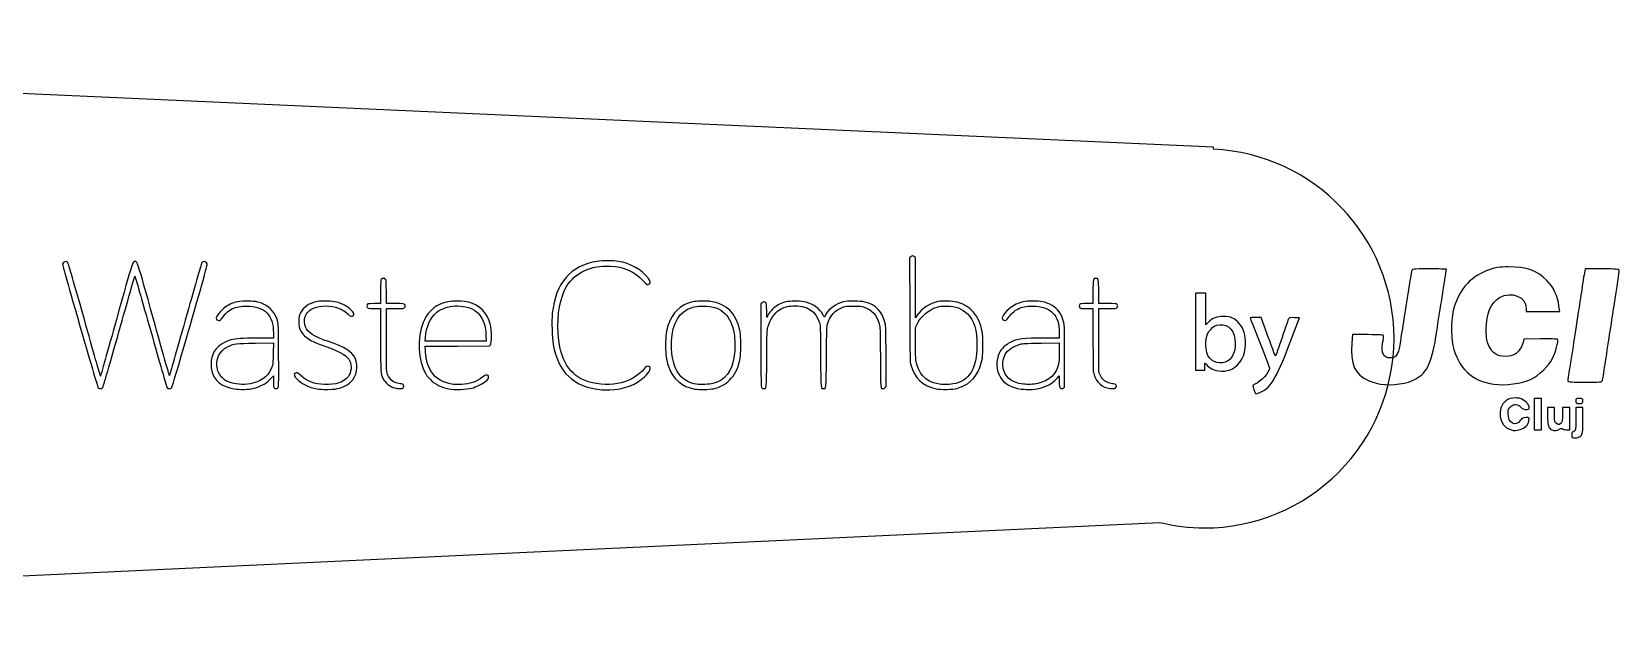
# Model space of a CAD drawing. Extents: x 32 to 185, y 14 to 43.
# Drawn here: x 111 to 185.5, y 14 to 42.6 of the extents above; entities that cross this region are included whole.
import ezdxf

# ---------------------------------------------------------------- set-up
doc = ezdxf.new("R2010")
doc.units = 0
doc.layers.get('0').update_dxf_attribs({"linetype": 'CONTINUOUS'})

msp = doc.modelspace()

# ---------------------------------------------------------------- linework, layer by layer
at = {"color": 1}
msp.add_lwpolyline([(166.447721, 37.082126), (166.446618, 37.179691), (46.043562, 42.596484), (46.043562, 42.596484)], dxfattribs=at)
at = {"color": 7}
for points in [[(152.325586, 32.078193), (152.325586, 32.078193)], [(115.811433, 31.810302), (115.811433, 31.810302)], [(138.01659, 31.850542), (138.01659, 31.850542)], [(152.235738, 32.036853), (152.180064, 31.993307), (152.18668, 29.558036)], [(152.536703, 29.292352), (152.451813, 29.165573), (152.451813, 30.580542), (152.451813, 31.996064), (152.406615, 32.037954)], [(176.573547, 31.46359), (176.573547, 31.46359)], [(180.300864, 31.557846), (180.300864, 31.557846)], [(183.89534, 31.46359), (183.844627, 31.190737)], [(184.696255, 31.46359), (183.89534, 31.46359), (183.89534, 31.46359)], [(127.485069, 31.02041), (127.485069, 31.02041)], [(160.922891, 31.02041), (160.922891, 31.02041)], [(121.06286, 29.9494), (121.06286, 29.9494)], [(124.841993, 29.955465), (124.841993, 29.955465)], [(127.340651, 30.39368), (127.340651, 29.83585), (127.043547, 29.83585)], [(128.02526, 29.83585), (127.610746, 29.83585), (127.610746, 30.382103)], [(130.993004, 29.957118), (130.993004, 29.957118)], [(142.617032, 29.957118), (142.617032, 29.957118)], [(145.251842, 29.875536), (145.197271, 29.832543), (145.197271, 27.884549)], [(149.564547, 29.952157), (149.564547, 29.952157)], [(157.960658, 29.948849), (157.960658, 29.948849)], [(160.787842, 30.382103), (160.787842, 29.83585), (160.490738, 29.83585)], [(161.470797, 29.83585), (161.057937, 29.83585), (161.057937, 30.382103)], [(165.606566, 30.324778), (165.606566, 28.52065), (165.606566, 26.716522), (165.819887, 26.716522), (166.033758, 26.716522), (166.035411, 26.894564)], [(166.2118, 28.971545), (166.081162, 28.839803), (166.081162, 29.582291), (166.081162, 30.324778), (165.843591, 30.324778), (165.606566, 30.324778), (165.606566, 30.324778)], [(127.051263, 29.607095), (127.340651, 29.607095), (127.340651, 28.146925)], [(127.611299, 28.156848), (127.610746, 29.607095), (128.01644, 29.607095)], [(130.846381, 29.725056), (130.846381, 29.725056)], [(142.484187, 29.718993), (142.484187, 29.718993)], [(145.535715, 29.30558), (145.468467, 29.181007), (145.467917, 29.501812)], [(153.896548, 29.71844), (153.896548, 29.71844)], [(160.500108, 29.607095), (160.787842, 29.607095), (160.787842, 28.165117)], [(161.118019, 26.499896), (161.06841, 26.623919), (161.062348, 28.115508), (161.056286, 29.607095), (161.471901, 29.607095)], [(168.971736, 28.397731), (168.681245, 29.185416), (168.426034, 29.185416), (168.426034, 29.185416)], [(170.048259, 28.022352), (170.487577, 29.161715), (170.247248, 29.176046)], [(181.129892, 29.624184), (181.129892, 29.469842), (181.914823, 29.469842), (182.699753, 29.469842), (182.667783, 29.718993)], [(122.309159, 28.44789), (122.31026, 28.214173), (121.587618, 28.213623)], [(132.281744, 28.365207), (132.293871, 28.068654), (130.86402, 28.068654), (129.434167, 28.068654), (129.446844, 28.251105)], [(152.451813, 28.041092), (152.451813, 28.717435), (152.535599, 28.878389)], [(159.208061, 28.464425), (159.208061, 28.214173), (158.489825, 28.214173)], [(166.725535, 28.839803), (166.725535, 28.839803)], [(173.70502, 28.378438), (172.97356, 28.378438), (172.939383, 27.969986)], [(121.47572, 27.980459), (122.314671, 27.989279), (122.314671, 27.989279)], [(122.314671, 27.989279), (122.304198, 27.514683)], [(129.446294, 27.595158), (129.433616, 27.839348), (130.94615, 27.84486), (132.458133, 27.850372), (132.495617, 27.897226)], [(158.371314, 27.980459), (159.208061, 27.989279), (159.208061, 27.989279)], [(159.208061, 27.989279), (159.207508, 27.566496)], [(181.793004, 28.177795), (181.015239, 28.164564), (180.983269, 28.010225)], [(159.410908, 25.87702), (159.457209, 25.908993), (159.457209, 27.316244)], [(122.138282, 26.271141), (122.309709, 26.442018), (122.309709, 26.181293)], [(159.12152, 26.35327), (159.197588, 26.44698), (159.203099, 26.182947)], [(166.366142, 26.768888), (166.366692, 26.768888)], [(153.429118, 25.832923), (153.429118, 25.832373)], [(154.206883, 26.063332), (154.206883, 26.062782)], [(161.452608, 25.877574), (161.453158, 25.877574)], [(180.637104, 25.410143), (180.637104, 25.410143)], [(181.509678, 25.387543), (181.509678, 24.651671), (181.509678, 23.915799), (181.675594, 23.915799), (181.84151, 23.915799), (181.84151, 24.651671), (181.84151, 25.387543), (181.675594, 25.387543), (181.509678, 25.387543), (181.509678, 25.387543)], [(183.621937, 25.387543), (183.621937, 25.387543)], [(182.126489, 24.960351), (182.126489, 24.58387)], [(182.458871, 24.60592), (182.458871, 24.960351), (182.292955, 24.960351), (182.126489, 24.960351), (182.126489, 24.960351)], [(183.004576, 23.915799), (183.171042, 23.915799), (183.171042, 24.43835), (183.171042, 24.960351), (183.004576, 24.960351), (182.83866, 24.960351), (182.83866, 24.631275)], [(183.455468, 24.960351), (183.455468, 24.410238)], [(183.787852, 24.343541), (183.787852, 24.960351), (183.621937, 24.960351), (183.455468, 24.960351), (183.455468, 24.960351)], [(182.327683, 23.918003), (182.327683, 23.917453)]]:
    msp.add_lwpolyline(points, dxfattribs=at)
at = {"color": 1}
for points in [[(174.921553, 28.205354), (174.915443, 32.950307), (171.187276, 36.855753), (166.447721, 37.082126)], [(172.315283, 21.912805), (173.984162, 23.581683), (174.921675, 25.845203), (174.921553, 28.205354)], [(166.022734, 19.306534), (168.382885, 19.306413), (170.646405, 20.243926), (172.315283, 21.912805)], [(46.043562, 14.034714), (46.043562, 14.034714), (163.926464, 19.567813), (163.926464, 19.567813)], [(163.926464, 19.567813), (164.612367, 19.397792), (165.316081, 19.310081), (166.022734, 19.306534)]]:
    msp.add_open_spline(points, degree=3, dxfattribs=at)
at = {"color": 7}
for points in [[(152.325586, 32.078193), (152.298846, 32.078013), (152.270579, 32.06426), (152.235738, 32.036853)], [(152.406615, 32.037954), (152.37771, 32.064957), (152.352324, 32.078374), (152.325586, 32.078193)], [(112.414293, 31.714942), (112.398319, 31.672928), (112.55071, 31.122008), (113.225682, 28.779721)], [(112.641944, 31.773924), (112.563382, 31.83859), (112.450251, 31.809521), (112.414293, 31.714942)], [(113.43349, 29.089505), (112.83764, 31.200505), (112.67718, 31.744926), (112.641944, 31.773924)], [(115.811433, 31.810302), (115.695428, 31.810302), (115.716084, 31.875005), (114.936654, 29.08234)], [(116.677942, 29.109899), (115.903279, 31.887439), (115.927618, 31.810302), (115.811433, 31.810302)], [(118.934619, 31.726519), (118.920328, 31.692531), (118.576892, 30.495336), (118.171736, 29.066355)], [(118.393326, 28.794052), (119.061137, 31.10521), (119.21505, 31.659906), (119.199753, 31.703368)], [(119.199753, 31.703368), (119.155975, 31.827868), (118.983588, 31.842987), (118.934619, 31.726519)], [(137.512227, 31.819675), (136.272688, 31.635618), (135.551585, 30.802092), (135.40438, 29.382751)], [(136.074658, 30.63952), (136.46763, 31.293666), (137.201515, 31.635486), (138.129589, 31.596432)], [(138.01659, 31.850542), (137.835242, 31.850516), (137.650799, 31.840252), (137.512227, 31.819675)], [(138.50276, 31.819675), (138.376084, 31.84021), (138.197934, 31.850567), (138.01659, 31.850542)], [(138.129589, 31.596432), (138.762122, 31.569818), (139.245521, 31.350656), (139.670234, 30.898592)], [(139.924897, 31.013798), (139.619671, 31.420508), (139.080028, 31.726056), (138.50276, 31.819675)], [(175.745069, 31.357203), (175.732663, 31.298461), (175.66699, 30.897779), (175.599547, 30.466992)], [(176.573547, 31.46359), (175.775942, 31.46359), (175.767421, 31.46289), (175.745069, 31.357203)], [(177.379424, 31.448155), (177.379424, 31.456622), (177.016884, 31.46359), (176.573547, 31.46359)], [(177.145157, 29.920737), (177.221679, 30.375262), (177.379424, 31.404402), (177.379424, 31.448155)], [(179.394666, 31.424451), (178.570444, 31.137519), (178.028174, 30.565454), (177.749287, 29.688674)], [(180.300864, 31.557846), (179.85028, 31.557299), (179.723392, 31.538889), (179.394666, 31.424451)], [(182.102785, 30.918988), (181.642515, 31.386509), (181.155543, 31.558975), (180.300864, 31.557846)], [(185.497171, 31.40075), (185.497171, 31.450415), (185.329091, 31.46359), (184.696255, 31.46359)], [(185.256289, 29.731118), (185.39653, 30.633018), (185.497171, 31.328987), (185.497171, 31.40075)], [(115.055715, 28.515688), (115.458618, 29.944833), (115.794443, 31.120972), (115.802063, 31.129551)], [(115.802063, 31.129551), (115.809677, 31.138139), (116.146289, 29.973611), (116.550062, 28.541596)], [(127.378686, 30.986236), (127.343665, 30.954534), (127.340651, 30.9079), (127.340651, 30.39368)], [(127.485069, 31.02041), (127.446978, 31.02266), (127.406558, 31.011458), (127.378686, 30.986236)], [(127.578776, 30.974109), (127.559144, 31.002139), (127.523161, 31.018164), (127.485069, 31.02041)], [(127.610746, 30.382103), (127.610746, 30.842853), (127.606067, 30.93514), (127.578776, 30.974109)], [(135.67668, 28.468286), (135.620162, 29.325773), (135.767101, 30.127561), (136.074658, 30.63952)], [(139.670234, 30.898592), (139.836886, 30.72121), (139.888849, 30.697554), (139.962379, 30.764096)], [(139.962379, 30.764096), (140.021429, 30.817535), (140.008554, 30.902326), (139.924897, 31.013798)], [(160.922891, 31.02041), (160.792685, 31.02041), (160.787842, 30.997604), (160.787842, 30.382103)], [(161.057937, 30.382103), (161.057937, 30.997607), (161.053111, 31.02041), (160.922891, 31.02041)], [(182.667783, 29.718993), (182.608192, 30.191157), (182.415169, 30.601697), (182.102785, 30.918988)], [(183.76911, 30.728268), (183.755473, 30.623835), (183.691973, 30.196259), (183.627449, 29.778523)], [(183.844627, 31.190737), (183.816808, 31.040615), (183.782713, 30.832702), (183.76911, 30.728268)], [(120.533693, 29.901995), (120.330375, 29.843343), (120.130065, 29.740013), (119.968699, 29.610403)], [(121.06286, 29.9494), (120.744999, 29.949586), (120.678186, 29.943676), (120.533693, 29.901995)], [(121.572184, 29.910814), (121.458002, 29.940724), (121.348311, 29.949261), (121.06286, 29.9494)], [(122.393493, 29.286841), (122.244956, 29.590345), (121.955069, 29.810543), (121.572184, 29.910814)], [(124.380625, 29.930107), (123.991672, 29.860076), (123.720555, 29.681413), (123.583567, 29.404248)], [(124.841993, 29.955465), (124.673117, 29.959577), (124.500691, 29.951728), (124.380625, 29.930107)], [(125.282412, 29.90806), (125.176009, 29.93519), (125.010867, 29.951353), (124.841993, 29.955465)], [(125.950486, 29.546463), (125.790164, 29.70055), (125.516722, 29.84831), (125.282412, 29.90806)], [(127.043547, 29.83585), (126.722951, 29.83585), (126.696281, 29.827367), (126.696281, 29.728914)], [(128.472297, 29.789549), (128.440696, 29.834623), (128.430099, 29.83585), (128.02526, 29.83585)], [(130.49195, 29.921841), (129.988014, 29.817478), (129.625251, 29.537714), (129.396685, 29.076825)], [(130.993004, 29.957118), (130.810265, 29.960878), (130.625514, 29.949501), (130.49195, 29.921841)], [(131.480278, 29.901444), (131.35621, 29.934408), (131.17574, 29.953356), (130.993004, 29.957118)], [(132.48349, 28.889966), (132.348218, 29.403715), (131.988193, 29.766494), (131.480278, 29.901444)], [(141.930769, 29.901444), (141.402621, 29.762004), (141.034973, 29.409472), (140.854244, 28.868466)], [(142.617032, 29.957118), (142.379014, 29.963734), (142.085387, 29.942265), (141.930769, 29.901444)], [(142.829249, 29.94058), (142.769486, 29.949318), (142.69637, 29.954911), (142.617032, 29.957118)], [(144.202325, 28.588451), (144.029718, 29.383598), (143.575052, 29.83153), (142.829249, 29.94058)], [(145.422166, 29.870575), (145.366325, 29.930014), (145.322654, 29.931241), (145.251842, 29.875536)], [(145.467917, 29.501812), (145.467403, 29.802241), (145.464485, 29.825527), (145.422166, 29.870575)], [(146.807922, 29.9494), (146.407423, 29.949803), (146.262522, 29.91899), (146.007557, 29.778523)], [(147.323308, 29.902548), (147.184274, 29.94255), (147.111263, 29.949199), (146.807922, 29.9494)], [(148.097765, 29.331488), (147.962617, 29.593376), (147.683734, 29.798868), (147.323308, 29.902548)], [(149.063493, 29.913572), (148.717511, 29.82015), (148.398001, 29.593904), (148.252104, 29.339204)], [(149.564547, 29.952157), (149.362648, 29.952767), (149.161607, 29.940061), (149.063493, 29.913572)], [(150.071667, 29.910264), (149.969189, 29.937366), (149.766449, 29.951547), (149.564547, 29.952157)], [(151.029128, 28.920832), (150.902907, 29.463024), (150.60709, 29.768681), (150.071667, 29.910264)], [(153.51125, 29.93066), (153.134481, 29.855739), (152.740721, 29.597875), (152.536703, 29.292352)], [(154.416345, 29.899791), (154.176665, 29.962266), (153.743812, 29.976908), (153.51125, 29.93066)], [(155.584923, 28.527815), (155.43298, 29.282452), (155.047504, 29.735266), (154.416345, 29.899791)], [(157.960658, 29.948849), (157.55646, 29.949005), (157.444398, 29.928081), (157.181242, 29.805534)], [(158.761024, 29.804981), (158.515981, 29.92284), (158.373089, 29.948711), (157.960658, 29.948849)], [(160.490738, 29.83585), (160.287248, 29.83585), (160.185351, 29.827567), (160.168277, 29.810493)], [(161.917284, 29.797815), (161.886158, 29.832215), (161.84405, 29.83585), (161.470797, 29.83585)], [(175.599547, 30.466992), (175.532124, 30.036203), (175.42591, 29.363173), (175.363076, 28.971545)], [(176.929079, 28.544353), (176.999573, 29.014304), (177.096801, 29.633545), (177.145157, 29.920737)], [(179.255759, 28.615459), (179.256769, 29.383894), (179.459712, 29.871729), (179.881939, 30.119173)], [(179.881939, 30.119173), (180.425694, 30.437833), (181.129892, 30.158825), (181.129892, 29.624184)], [(114.188105, 26.434299), (114.184052, 26.438355), (113.844589, 27.633049), (113.43349, 29.089505)], [(114.936654, 29.08234), (114.529023, 27.621831), (114.192169, 26.430235), (114.188105, 26.434299)], [(117.424841, 26.468476), (117.419123, 26.46842), (117.083154, 27.657021), (116.677942, 29.109899)], [(119.628048, 29.174392), (119.628039, 29.087891), (119.665502, 29.045408), (119.742148, 29.045408)], [(119.968699, 29.610403), (119.824779, 29.494805), (119.628054, 29.243119), (119.628048, 29.174392)], [(119.742148, 29.045408), (119.806031, 29.045408), (119.824404, 29.060947), (119.930113, 29.201401)], [(119.930113, 29.201401), (120.217892, 29.583769), (120.509109, 29.719194), (121.041914, 29.718993)], [(121.041914, 29.718993), (121.487613, 29.718793), (121.779332, 29.620978), (122.003786, 29.396532)], [(122.003786, 29.396532), (122.218969, 29.18136), (122.307748, 28.9057), (122.309159, 28.44789)], [(122.55445, 27.39948), (122.546553, 29.042239), (122.553671, 28.959548), (122.393493, 29.286841)], [(123.583567, 29.404248), (123.505999, 29.247267), (123.505296, 29.242563), (123.505296, 28.994695)], [(123.809015, 28.74334), (123.75513, 28.887352), (123.751777, 29.081976), (123.800746, 29.235575)], [(123.800746, 29.235575), (123.850239, 29.390823), (124.021636, 29.562109), (124.191559, 29.626388)], [(124.191559, 29.626388), (124.554189, 29.763576), (124.999784, 29.761304), (125.37116, 29.620326)], [(125.37116, 29.620326), (125.527223, 29.561084), (125.650679, 29.483217), (125.82591, 29.333142)], [(125.82591, 29.333142), (125.953433, 29.223925), (125.977455, 29.216666), (126.04695, 29.265341)], [(126.04695, 29.265341), (126.13198, 29.324898), (126.108051, 29.395022), (125.950486, 29.546463)], [(126.696281, 29.728914), (126.696281, 29.619533), (126.733241, 29.607095), (127.051263, 29.607095)], [(128.01644, 29.607095), (128.394082, 29.607095), (128.424748, 29.609706), (128.463477, 29.648438)], [(128.463477, 29.648438), (128.513499, 29.698473), (128.515065, 29.72849), (128.472297, 29.789549)], [(129.396685, 29.076825), (129.063558, 28.405128), (129.065517, 27.335308), (129.401093, 26.655889)], [(129.446844, 28.251105), (129.481893, 28.744895), (129.67867, 29.180838), (129.979318, 29.430156)], [(129.979318, 29.430156), (130.19587, 29.609737), (130.517559, 29.709477), (130.846381, 29.725056)], [(130.846381, 29.725056), (131.175201, 29.740634), (131.511348, 29.672125), (131.758092, 29.514492)], [(131.758092, 29.514492), (131.977421, 29.374372), (132.161878, 29.097481), (132.236546, 28.796257)], [(135.40438, 29.382751), (135.367796, 29.030018), (135.389654, 28.225888), (135.444066, 27.923132)], [(141.004727, 27.725799), (140.961739, 28.652371), (141.228897, 29.307378), (141.757688, 29.572921)], [(141.757688, 29.572921), (141.971607, 29.680343), (142.166704, 29.719558), (142.484187, 29.718993)], [(142.484187, 29.718993), (142.961806, 29.718147), (143.25287, 29.61699), (143.511654, 29.361254)], [(143.511654, 29.361254), (143.737364, 29.138197), (143.86961, 28.845629), (143.939395, 28.415369)], [(145.525242, 28.723497), (145.624203, 29.082681), (145.8279, 29.389237), (146.072047, 29.545909)], [(146.007557, 29.778523), (145.839564, 29.685976), (145.62418, 29.469966), (145.535715, 29.30558)], [(146.072047, 29.545909), (146.259017, 29.665879), (146.42682, 29.7148), (146.694923, 29.726709)], [(146.694923, 29.726709), (147.377283, 29.757006), (147.787143, 29.495064), (147.946181, 28.927448)], [(148.169974, 29.212977), (148.164259, 29.212664), (148.131674, 29.265773), (148.097765, 29.331488)], [(148.252104, 29.339204), (148.21237, 29.269851), (148.175647, 29.21326), (148.169974, 29.212977)], [(148.323213, 28.869019), (148.444701, 29.278826), (148.674142, 29.530918), (149.047508, 29.664973)], [(149.047508, 29.664973), (149.18686, 29.714989), (149.225502, 29.719812), (149.54195, 29.720094)], [(149.54195, 29.720094), (149.864789, 29.720616), (149.894747, 29.716942), (150.05127, 29.662216)], [(150.05127, 29.662216), (150.437017, 29.527345), (150.634593, 29.307951), (150.752418, 28.883901)], [(152.18668, 29.558036), (152.193331, 27.143148), (152.194223, 27.121762), (152.238493, 26.956853)], [(152.535599, 28.878389), (152.741672, 29.274479), (153.058024, 29.54311), (153.471011, 29.672689)], [(153.471011, 29.672689), (153.60315, 29.714142), (153.666433, 29.720698), (153.896548, 29.71844)], [(153.896548, 29.71844), (154.354928, 29.714015), (154.638096, 29.609875), (154.895352, 29.349677)], [(154.895352, 29.349677), (155.205907, 29.035575), (155.341286, 28.587539), (155.341286, 27.879034)], [(157.181242, 29.805534), (156.747628, 29.603607), (156.366949, 29.112506), (156.599159, 29.054227)], [(156.599159, 29.054227), (156.687125, 29.032149), (156.74237, 29.06115), (156.806965, 29.164469)], [(156.806965, 29.164469), (156.903349, 29.318644), (157.106891, 29.506977), (157.256206, 29.580086)], [(157.256206, 29.580086), (157.478233, 29.688796), (157.62489, 29.718579), (157.939715, 29.71844)], [(157.939715, 29.71844), (158.395475, 29.718217), (158.675688, 29.623472), (158.9082, 29.390467)], [(159.362953, 29.138564), (159.259665, 29.436181), (159.053809, 29.664158), (158.761024, 29.804981)], [(158.9082, 29.390467), (159.124896, 29.17332), (159.208061, 28.916252), (159.208061, 28.464425)], [(159.457209, 27.316244), (159.457051, 28.789839), (159.452191, 28.881414), (159.362953, 29.138564)], [(160.168277, 29.810493), (160.132601, 29.774823), (160.137402, 29.689597), (160.177647, 29.64513)], [(160.177647, 29.64513), (160.207822, 29.6118), (160.247691, 29.607095), (160.500108, 29.607095)], [(161.471901, 29.607095), (161.877547, 29.607095), (161.887913, 29.608278), (161.919488, 29.653397)], [(161.919488, 29.653397), (161.960986, 29.712547), (161.960224, 29.750368), (161.917284, 29.797815)], [(166.911844, 29.23282), (166.602306, 29.23282), (166.392897, 29.154371), (166.2118, 28.971545)], [(167.656535, 28.904847), (167.44838, 29.148032), (167.255811, 29.23282), (166.911844, 29.23282)], [(168.426034, 29.185416), (168.285572, 29.185416), (168.17027, 29.174369), (168.17027, 29.161161)], [(168.17027, 29.161161), (168.17027, 29.147962), (168.373134, 28.630169), (168.621162, 28.010776)], [(169.978256, 29.144076), (169.962401, 29.118413), (169.821482, 28.711954), (169.665165, 28.241185)], [(170.247248, 29.176046), (170.115061, 29.184075), (169.994117, 29.16973), (169.978256, 29.144076)], [(177.749287, 29.688674), (177.611292, 29.254791), (177.580665, 28.355993), (177.687551, 27.874076)], [(183.627449, 29.778523), (183.562935, 29.360789), (183.453069, 28.645163), (183.383259, 28.188268)], [(185.046276, 28.378438), (185.109189, 28.783119), (185.203519, 29.391709), (185.256289, 29.731118)], [(113.225682, 28.779721), (113.798305, 26.792592), (114.067582, 25.888386), (114.092191, 25.870408)], [(114.291181, 25.880881), (114.308901, 25.900888), (114.652806, 27.086546), (115.055715, 28.515688)], [(116.550062, 28.541596), (116.953837, 27.109578), (117.297406, 25.917065), (117.313493, 25.891355)], [(118.171736, 29.066355), (117.766575, 27.63737), (117.43057, 26.468538), (117.424841, 26.468476)], [(117.53784, 25.891355), (117.554657, 25.917079), (117.939459, 27.223305), (118.393326, 28.794052)], [(123.505296, 28.994695), (123.505296, 28.756548), (123.508358, 28.737529), (123.57089, 28.605536)], [(123.57089, 28.605536), (123.651879, 28.434586), (123.769605, 28.304411), (123.953434, 28.182203)], [(124.887742, 28.056527), (124.202602, 28.293641), (123.906805, 28.48198), (123.809015, 28.74334)], [(132.236546, 28.796257), (132.25493, 28.722117), (132.275196, 28.528131), (132.281744, 28.365207)], [(132.495617, 27.897226), (132.576048, 27.996566), (132.569277, 28.564165), (132.48349, 28.889966)], [(137.107634, 26.168615), (136.204099, 26.453643), (135.762709, 27.163008), (135.67668, 28.468286)], [(140.854244, 28.868466), (140.749709, 28.555552), (140.720298, 28.337042), (140.720298, 27.881792)], [(143.939395, 28.415369), (143.974984, 28.195882), (143.980783, 27.614745), (143.949318, 27.393415)], [(144.24973, 27.881792), (144.24973, 28.312547), (144.244105, 28.395984), (144.202325, 28.588451)], [(145.472325, 27.237422), (145.479316, 28.522069), (145.480651, 28.561606), (145.525242, 28.723497)], [(147.946181, 28.927448), (147.990611, 28.768825), (147.991689, 28.731718), (147.998547, 27.341601)], [(148.274704, 27.328924), (148.285093, 28.604075), (148.289905, 28.756666), (148.323213, 28.869019)], [(150.752418, 28.883901), (150.795499, 28.728901), (150.79722, 28.678172), (150.804784, 27.320655)], [(151.074326, 27.385145), (151.066565, 28.604286), (151.061189, 28.783119), (151.029128, 28.920832)], [(155.593742, 27.278762), (155.636832, 27.515637), (155.631207, 28.297917), (155.584923, 28.527815)], [(166.103763, 28.168975), (166.13139, 28.390009), (166.169241, 28.472607), (166.314326, 28.628137)], [(166.314326, 28.628137), (166.464268, 28.788876), (166.526997, 28.821318), (166.725535, 28.839803)], [(166.725535, 28.839803), (167.17995, 28.882171), (167.466919, 28.541204), (167.466919, 27.958409)], [(167.952539, 27.927543), (167.957034, 28.360108), (167.866193, 28.659904), (167.656535, 28.904847)], [(169.29144, 27.49594), (169.27563, 27.558921), (169.131584, 27.964649), (168.971736, 28.397731)], [(174.435934, 28.318906), (174.43614, 28.363822), (174.258743, 28.378438), (173.70502, 28.378438)], [(175.363076, 28.971545), (175.300225, 28.579919), (175.222558, 28.089265), (175.190548, 27.881241)], [(175.946813, 26.299253), (176.502291, 26.613951), (176.711178, 27.09164), (176.929079, 28.544353)], [(179.379231, 27.852026), (179.269607, 28.085898), (179.255759, 28.176056), (179.255759, 28.615459)], [(184.831855, 26.977797), (184.886795, 27.343317), (184.983346, 27.973757), (185.046276, 28.378438)], [(120.314311, 28.12984), (119.840801, 28.000692), (119.513491, 27.703069), (119.410869, 27.309078)], [(119.680965, 26.760619), (119.575185, 27.20938), (119.75769, 27.613895), (120.153354, 27.807928)], [(120.153354, 27.807928), (120.467662, 27.962061), (120.535971, 27.970723), (121.47572, 27.980459)], [(121.587618, 28.213623), (120.81363, 28.213239), (120.560473, 28.196975), (120.314311, 28.12984)], [(123.953434, 28.182203), (124.140651, 28.057743), (124.318435, 27.979099), (124.814982, 27.800213)], [(124.814982, 27.800213), (125.523046, 27.545132), (125.775765, 27.391041), (125.89812, 27.140958)], [(126.143964, 27.271046), (125.99147, 27.587411), (125.679414, 27.782545), (124.887742, 28.056527)], [(127.340651, 28.146925), (127.340981, 26.571375), (127.34288, 26.543274), (127.452549, 26.327365)], [(127.709964, 26.415007), (127.612326, 26.605888), (127.611499, 26.621847), (127.611299, 28.156848)], [(131.132461, 26.037977), (130.109158, 25.984378), (129.500368, 26.546384), (129.446294, 27.595158)], [(135.444066, 27.923132), (135.67802, 26.621415), (136.388531, 25.933998), (137.6357, 25.802607)], [(140.720298, 27.881792), (140.720298, 27.427109), (140.749889, 27.208957), (140.854244, 26.895117)], [(141.455069, 26.405637), (141.174049, 26.686654), (141.033827, 27.09847), (141.004727, 27.725799)], [(144.203428, 27.178993), (144.244466, 27.366956), (144.24973, 27.452707), (144.24973, 27.881792)], [(145.197271, 27.884549), (145.197271, 26.155196), (145.200514, 25.93182), (145.229241, 25.890801)], [(152.474414, 27.203245), (152.462052, 27.292207), (152.451813, 27.669228), (152.451813, 28.041092)], [(155.341286, 27.879034), (155.34086, 26.778481), (154.977928, 26.197791), (154.206883, 26.063332)], [(156.901775, 28.01243), (156.712801, 27.920067), (156.4772, 27.697551), (156.394105, 27.533425)], [(156.664203, 27.445781), (156.78623, 27.669987), (157.023054, 27.831689), (157.368655, 27.926439)], [(158.489825, 28.214173), (157.517203, 28.214173), (157.243577, 28.179488), (156.901775, 28.01243)], [(157.368655, 27.926439), (157.524004, 27.969041), (157.589683, 27.972388), (158.371314, 27.980459)], [(160.787842, 28.165117), (160.787842, 27.359726), (160.796297, 26.678289), (160.807135, 26.621161)], [(166.204084, 27.374122), (166.100938, 27.573605), (166.064915, 27.858074), (166.103763, 28.168975)], [(167.466919, 27.958409), (167.466919, 27.567436), (167.343537, 27.283495), (167.112487, 27.142612)], [(167.305411, 26.760068), (167.711123, 26.968755), (167.947007, 27.394676), (167.952539, 27.927543)], [(168.541237, 25.630629), (169.131305, 25.854968), (169.340925, 26.187809), (170.048259, 28.022352)], [(168.621162, 28.010776), (168.869193, 27.391385), (169.072608, 26.850879), (169.072608, 26.809127)], [(169.665165, 28.241185), (169.508845, 27.770413), (169.367186, 27.384623), (169.350422, 27.383492)], [(172.939383, 27.969986), (172.858828, 27.002915), (173.076509, 26.518554), (173.724313, 26.223186)], [(174.767765, 27.286481), (174.432358, 27.286481), (174.311939, 27.505477), (174.389079, 27.974948)], [(174.389079, 27.974948), (174.414801, 28.131598), (174.435934, 28.286273), (174.435934, 28.318906)], [(175.190548, 27.881241), (175.123393, 27.445027), (175.010465, 27.286481), (174.767765, 27.286481)], [(177.687551, 27.874076), (177.922132, 26.81638), (178.581919, 26.193888), (179.615702, 26.054513)], [(180.156996, 27.35924), (179.764292, 27.357386), (179.546529, 27.49515), (179.379231, 27.852026)], [(180.983269, 28.010225), (180.941195, 27.804251), (180.764406, 27.5525), (180.586394, 27.446331)], [(182.604943, 28.154091), (182.585955, 28.174355), (182.220771, 28.184991), (181.793004, 28.177795)], [(182.36241, 27.257265), (182.500087, 27.544121), (182.651561, 28.104372), (182.604943, 28.154091)], [(183.383259, 28.188268), (183.313445, 27.731367), (183.21559, 27.109516), (183.16608, 26.80637)], [(119.410869, 27.309078), (119.370407, 27.153661), (119.370292, 26.850063), (119.410869, 26.677936)], [(122.261754, 26.928188), (122.140387, 26.510909), (121.811714, 26.216223), (121.332955, 26.095853)], [(122.304198, 27.514683), (122.296871, 27.171478), (122.285207, 27.008873), (122.261754, 26.928188)], [(122.518619, 25.886943), (122.560907, 25.92922), (122.561449, 25.940975), (122.55445, 27.39948)], [(125.89812, 27.140958), (126.001963, 26.928705), (125.965743, 26.613214), (125.813786, 26.403983)], [(125.931193, 26.153181), (126.225565, 26.425006), (126.317753, 26.910504), (126.143964, 27.271046)], [(139.934817, 26.878579), (139.856797, 26.915782), (139.79593, 26.886188), (139.70937, 26.768888)], [(139.736932, 26.403983), (139.99672, 26.650783), (140.065839, 26.816104), (139.934817, 26.878579)], [(140.854244, 26.895117), (141.047961, 26.312529), (141.494231, 25.924101), (142.082353, 25.826311)], [(143.949318, 27.393415), (143.845684, 26.664494), (143.514547, 26.233428), (142.941698, 26.082075)], [(143.720013, 26.235863), (143.967674, 26.481636), (144.112942, 26.764499), (144.203428, 27.178993)], [(145.330113, 25.8445), (145.471018, 25.8445), (145.464397, 25.775361), (145.472325, 27.237422)], [(147.998547, 27.341601), (148.006322, 25.765943), (147.998832, 25.8445), (148.139105, 25.8445)], [(148.139105, 25.8445), (148.267965, 25.8445), (148.262089, 25.780263), (148.274704, 27.328924)], [(150.804784, 27.320655), (150.813366, 25.780893), (150.807482, 25.8445), (150.935972, 25.8445)], [(151.071021, 25.957499), (151.077597, 25.983782), (151.07918, 26.626205), (151.074326, 27.385145)], [(152.238493, 26.956853), (152.404425, 26.338691), (152.801182, 25.964083), (153.429118, 25.832923)], [(153.512353, 26.062782), (152.907571, 26.184758), (152.563522, 26.562555), (152.474414, 27.203245)], [(154.738807, 25.985611), (155.184943, 26.202519), (155.47883, 26.647154), (155.593742, 27.278762)], [(156.394105, 27.533425), (156.220939, 27.191363), (156.243415, 26.675701), (156.445368, 26.360989)], [(156.556716, 26.91496), (156.540321, 27.072367), (156.587571, 27.304986), (156.664203, 27.445781)], [(157.524097, 26.053963), (156.92884, 26.127004), (156.609161, 26.411451), (156.556716, 26.91496)], [(159.176641, 26.999847), (159.077042, 26.529727), (158.729595, 26.206518), (158.195478, 26.087036)], [(159.207508, 27.566496), (159.207259, 27.275818), (159.197554, 27.098645), (159.176641, 26.999847)], [(166.035411, 26.894564), (166.036473, 27.07112), (166.037297, 27.072158), (166.118647, 26.970632)], [(166.118647, 26.970632), (166.163698, 26.914407), (166.274829, 26.823472), (166.366142, 26.768888)], [(167.112487, 27.142612), (166.807811, 26.956845), (166.361133, 27.070439), (166.204084, 27.374122)], [(169.350422, 27.383492), (169.333664, 27.382357), (169.307273, 27.432962), (169.29144, 27.49594)], [(180.586394, 27.446331), (180.490695, 27.389252), (180.345515, 27.360087), (180.156996, 27.35924)], [(181.35534, 26.291534), (181.719339, 26.456578), (182.198718, 26.91623), (182.36241, 27.257265)], [(184.707829, 26.230351), (184.721119, 26.27604), (184.776917, 26.61228), (184.831855, 26.977797)], [(119.410869, 26.677936), (119.51738, 26.226076), (119.892696, 25.925915), (120.469753, 25.831269)], [(119.927909, 26.329019), (119.803508, 26.440872), (119.723408, 26.580558), (119.680965, 26.760619)], [(120.330846, 26.114595), (120.131707, 26.175081), (120.052507, 26.216997), (119.927909, 26.329019)], [(121.332955, 26.095853), (121.023078, 26.017934), (120.624154, 26.025503), (120.330846, 26.114595)], [(121.769519, 26.00325), (121.931148, 26.082529), (121.997922, 26.131263), (122.138282, 26.271141)], [(122.309709, 26.181293), (122.309709, 25.967851), (122.316271, 25.913656), (122.344437, 25.882535)], [(123.319534, 26.559978), (123.255667, 26.496109), (123.280294, 26.429527), (123.417101, 26.293188)], [(123.614987, 26.445876), (123.450686, 26.599315), (123.384423, 26.624867), (123.319534, 26.559978)], [(123.417101, 26.293188), (123.638242, 26.072804), (123.982226, 25.902372), (124.344244, 25.834027)], [(124.710802, 26.037424), (124.234397, 26.057036), (123.896907, 26.182594), (123.614987, 26.445876)], [(125.813786, 26.403983), (125.630593, 26.151744), (125.222584, 26.016371), (124.710802, 26.037424)], [(125.417461, 25.874266), (125.654094, 25.945101), (125.779716, 26.013306), (125.931193, 26.153181)], [(127.452549, 26.327365), (127.561611, 26.112651), (127.774708, 25.939448), (128.005967, 25.877574)], [(128.028017, 26.127826), (127.913598, 26.171426), (127.766947, 26.303557), (127.709964, 26.415007)], [(128.254565, 26.077664), (128.180671, 26.085817), (128.078794, 26.108465), (128.028017, 26.127826)], [(129.401093, 26.655889), (129.491579, 26.472696), (129.535518, 26.411648), (129.677253, 26.270591)], [(129.677253, 26.270591), (129.912674, 26.036284), (130.177853, 25.902728), (130.548724, 25.832373)], [(132.126301, 26.381383), (131.850387, 26.169391), (131.529049, 26.058749), (131.132461, 26.037977)], [(131.612569, 25.864343), (131.83235, 25.92335), (132.123296, 26.066583), (132.277886, 26.191766)], [(132.304344, 26.48887), (132.283251, 26.48887), (132.20306, 26.440359), (132.126301, 26.381383)], [(132.277886, 26.191766), (132.380019, 26.274468), (132.403461, 26.305513), (132.409077, 26.363744)], [(132.409077, 26.363744), (132.416412, 26.440074), (132.375896, 26.48887), (132.304344, 26.48887)], [(138.641116, 26.115145), (138.191014, 26.00003), (137.57402, 26.021493), (137.107634, 26.168615)], [(138.098169, 25.792134), (138.771932, 25.809575), (139.330961, 26.018307), (139.736932, 26.403983)], [(139.70937, 26.768888), (139.507482, 26.495316), (139.06224, 26.222853), (138.641116, 26.115145)], [(142.179367, 26.051205), (141.861983, 26.109295), (141.645428, 26.215278), (141.455069, 26.405637)], [(142.969257, 25.843397), (143.267551, 25.904949), (143.519327, 26.036713), (143.720013, 26.235863)], [(156.445368, 26.360989), (156.626566, 26.07862), (156.965263, 25.890858), (157.411649, 25.825758)], [(157.735764, 25.805364), (158.329997, 25.797877), (158.832525, 25.996606), (159.12152, 26.35327)], [(159.203099, 26.182947), (159.207719, 25.974514), (159.216144, 25.911435), (159.242785, 25.881982)], [(160.807135, 26.621161), (160.877484, 26.250206), (161.125157, 25.964806), (161.452608, 25.877574)], [(161.524817, 26.116799), (161.344257, 26.172566), (161.19243, 26.315108), (161.118019, 26.499896)], [(161.743099, 26.073255), (161.700348, 26.073255), (161.602079, 26.092923), (161.524817, 26.116799)], [(166.366692, 26.768888), (166.588776, 26.636602), (167.056681, 26.632126), (167.305411, 26.760068)], [(169.072608, 26.809127), (169.072608, 26.60676), (168.667063, 26.159934), (168.386895, 26.053409)], [(173.724313, 26.223186), (173.867911, 26.157713), (174.124566, 26.083901), (174.294269, 26.058924)], [(174.294269, 26.058924), (174.857359, 25.976041), (175.554869, 26.077204), (175.946813, 26.299253)], [(179.615702, 26.054513), (180.161257, 25.98096), (180.889044, 26.080102), (181.35534, 26.291534)], [(183.16608, 26.80637), (183.116567, 26.503224), (183.076232, 26.230871), (183.076232, 26.201136)], [(183.076232, 26.201136), (183.076232, 26.162821), (183.31033, 26.147118), (183.879905, 26.147118)], [(183.879905, 26.147118), (184.604567, 26.147118), (184.686042, 26.155455), (184.707829, 26.230351)], [(114.092191, 25.870408), (114.143844, 25.832638), (114.253651, 25.838511), (114.291181, 25.880881)], [(117.313493, 25.891355), (117.335791, 25.855673), (117.362122, 25.8445), (117.424841, 25.8445)], [(117.424841, 25.8445), (117.487158, 25.8445), (117.514669, 25.85589), (117.53784, 25.891355)], [(120.469753, 25.831269), (120.575228, 25.814082), (120.747364, 25.806787), (120.937734, 25.81198)], [(120.937734, 25.81198), (121.302038, 25.821917), (121.487009, 25.864679), (121.769519, 26.00325)], [(122.344437, 25.882535), (122.389894, 25.832316), (122.465809, 25.834128), (122.518619, 25.886943)], [(124.344244, 25.834027), (124.456582, 25.81286), (124.609849, 25.806375), (124.866798, 25.811426)], [(124.866798, 25.811426), (125.188972, 25.817762), (125.252178, 25.82479), (125.417461, 25.874266)], [(128.005967, 25.877574), (128.068849, 25.860745), (128.17841, 25.84645), (128.249604, 25.845603)], [(128.249604, 25.845603), (128.366988, 25.844362), (128.382663, 25.849769), (128.414969, 25.89907)], [(128.41938, 26.008211), (128.392896, 26.055433), (128.370401, 26.064879), (128.254565, 26.077664)], [(128.414969, 25.89907), (128.446917, 25.947827), (128.446925, 25.959091), (128.41938, 26.008211)], [(130.548724, 25.832373), (130.780996, 25.78831), (131.398154, 25.806775), (131.612569, 25.864343)], [(137.6357, 25.802607), (137.730007, 25.792644), (137.938106, 25.787985), (138.098169, 25.792134)], [(142.082353, 25.826311), (142.293507, 25.791205), (142.759447, 25.800104), (142.969257, 25.843397)], [(142.941698, 26.082075), (142.797474, 26.043955), (142.323953, 26.024733), (142.179367, 26.051205)], [(145.229241, 25.890801), (145.251526, 25.858995), (145.283036, 25.8445), (145.330113, 25.8445)], [(150.935972, 25.8445), (151.001688, 25.8445), (151.053523, 25.887759), (151.071021, 25.957499)], [(153.429118, 25.832373), (153.619358, 25.792633), (154.223288, 25.805979), (154.405872, 25.85387)], [(154.206883, 26.062782), (153.990892, 26.02517), (153.69814, 26.025311), (153.512353, 26.062782)], [(154.405872, 25.85387), (154.480187, 25.87336), (154.630193, 25.932805), (154.738807, 25.985611)], [(157.411649, 25.825758), (157.479292, 25.815908), (157.625119, 25.806775), (157.735764, 25.805364)], [(158.195478, 26.087036), (158.007053, 26.044889), (157.715427, 26.030482), (157.524097, 26.053963)], [(159.242785, 25.881982), (159.284306, 25.836098), (159.349702, 25.834154), (159.410908, 25.87702)], [(161.453158, 25.877574), (161.613991, 25.835068), (161.803182, 25.83528), (161.851137, 25.878674)], [(161.851137, 25.878674), (161.936317, 25.955763), (161.871352, 26.073255), (161.743099, 26.073255)], [(168.386895, 26.053409), (168.270405, 26.009123), (168.270061, 26.007289), (168.342248, 25.795441)], [(168.342248, 25.795441), (168.411553, 25.592013), (168.420553, 25.584743), (168.541237, 25.630629)], [(180.637104, 25.410143), (180.463277, 25.411774), (180.283911, 25.363749), (180.174635, 25.279505)], [(180.806327, 25.391401), (180.752403, 25.403471), (180.695047, 25.409598), (180.637104, 25.410143)], [(181.272104, 24.959798), (181.272104, 25.118004), (181.031667, 25.340968), (180.806327, 25.391401)], [(183.621937, 25.387543), (183.476364, 25.387543), (183.455468, 25.373014), (183.455468, 25.269032)], [(183.787852, 25.269032), (183.787852, 25.373003), (183.76751, 25.387543), (183.621937, 25.387543)], [(180.174635, 25.279505), (179.71932, 24.92852), (179.855797, 24.075178), (180.392366, 23.919104)], [(180.275507, 24.67868), (180.275507, 24.867915), (180.296044, 24.922613), (180.400082, 25.004449)], [(180.852631, 24.343541), (180.624635, 24.035142), (180.275507, 24.23784), (180.275507, 24.67868)], [(180.400082, 25.004449), (180.566969, 25.135727), (180.730356, 25.128482), (180.864205, 24.984052)], [(180.864205, 24.984052), (181.005412, 24.831675), (181.272104, 24.815913), (181.272104, 24.959798)], [(182.550923, 24.20243), (182.472703, 24.244277), (182.458871, 24.304168), (182.458871, 24.60592)], [(182.83866, 24.631275), (182.83866, 24.395568), (182.817694, 24.281243), (182.764244, 24.227784)], [(183.455468, 25.269032), (183.455468, 25.165061), (183.476361, 25.150521), (183.621937, 25.150521)], [(183.621937, 25.150521), (183.767504, 25.150521), (183.787852, 25.16505), (183.787852, 25.269032)], [(180.392366, 23.919104), (180.592976, 23.860754), (180.64248, 23.860994), (180.849324, 23.922965)], [(180.849324, 23.922965), (181.072494, 23.989826), (181.213207, 24.132859), (181.253364, 24.333618)], [(181.121073, 24.485755), (180.994837, 24.485755), (180.934106, 24.453726), (180.852631, 24.343541)], [(181.253364, 24.333618), (181.282845, 24.481042), (181.279323, 24.485755), (181.121073, 24.485755)], [(182.126489, 24.58387), (182.126489, 24.147018), (182.177583, 23.978308), (182.327683, 23.918003)], [(182.327683, 23.917453), (182.481911, 23.855494), (182.541079, 23.859673), (182.69865, 23.941154)], [(182.764244, 24.227784), (182.675996, 24.139533), (182.66966, 24.138879), (182.550923, 24.20243)], [(182.69865, 23.941154), (182.778922, 23.982669), (182.83866, 23.992767), (182.83866, 23.964855)], [(182.83866, 23.964855), (182.83866, 23.938069), (182.913195, 23.915799), (183.004576, 23.915799)], [(183.455468, 24.410238), (183.455468, 23.899811), (183.448714, 23.857799), (183.360658, 23.83477)], [(183.693043, 23.63137), (183.778161, 23.716573), (183.787852, 23.789725), (183.787852, 24.343541)], [(183.360658, 23.83477), (183.293408, 23.817185), (183.265851, 23.770215), (183.265851, 23.673263)], [(183.265851, 23.673263), (183.265851, 23.548498), (183.280304, 23.536563), (183.431767, 23.536563)], [(183.431767, 23.536563), (183.534617, 23.536563), (183.634276, 23.5726), (183.693043, 23.63137)]]:
    msp.add_open_spline(points, degree=3, dxfattribs=at)

doc.saveas('drawing.dxf')
